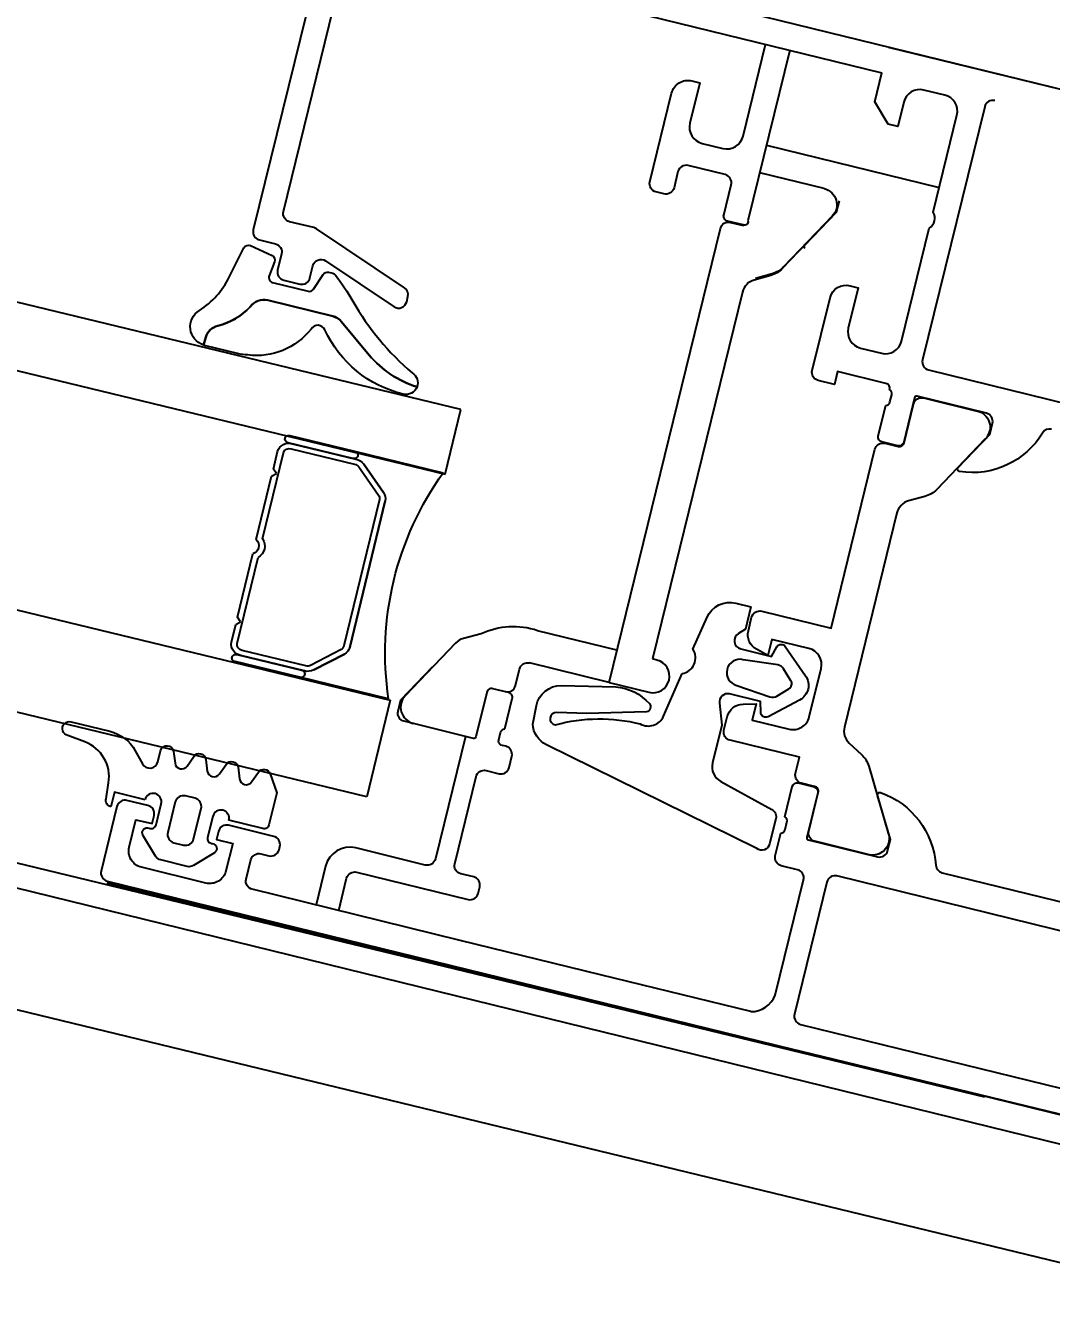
# Model space of a CAD drawing. Header units: metres. Extents: x 493 to 630, y -132 to -15.
# Drawn here: x 554.9183 to 554.9801, y -40.5403 to -40.4639 of the extents above; entities that cross this region are included whole.
import ezdxf

# ---------------------------------------------------------------- set-up
doc = ezdxf.new("R2010")
doc.units = ezdxf.units.M
doc.header["$MEASUREMENT"] = 0
doc.header["$PDMODE"] = 3
for name, color, linetype in [('a_cote_50', 9, 'Continuous'), ('a_sticla', 4, 'Continuous'), ('a_tamplarie_ferestre', 6, 'Continuous'), ('a_vederi subtiri', 124, 'Continuous')]:
    doc.layers.add(name, color=color, linetype=linetype)
doc.styles.get("Standard").update_dxf_attribs({"font": 'ARIALN.TTF'})
doc.dimstyles.new('50 cote', dxfattribs={"dimtxt": 0.09, "dimasz": 0.06, "dimexe": 0, "dimexo": 0, "dimgap": 0.018, "dimtad": 1, "dimdec": 1, "dimlfac": 100, "dimrnd": 0.5, "dimdsep": 46, "dimtxsty": 'Standard', "dimblk": 'OBLIQUE', "dimcen": 0.00045, "dimclrd": 256, "dimclrt": 4, "dimadec": 1, "dimazin": 0, "dimtfac": 1, "dimtdec": 1, "dimtix": 1, "dimtofl": 0, "dimtmove": 0, "dimatfit": 3, "dimldrblk": 'OBLIQUE', "dimfxl": 0, "dimtolj": 1, "dimtzin": 0, "dimarcsym": 0})

# ---------------------------------------------------------------- blocks, each defined once
blk = doc.blocks.new('_Oblique')
at = {"color": 0, "linetype": 'ByBlock', "lineweight": -2}
blk.add_line((-0.5, -0.5), (0.5, 0.5), dxfattribs=at)
blk = doc.blocks.new('*D995')
at = {"layer": 'a_cote_50', "lineweight": -2, "ltscale": 0.3}
blk.add_line((553.427351593916, -39.75029096788407), (555.8764559741312, -40.34382928577983), dxfattribs=at)
at = {"layer": 'Defpoints', "color": 0, "ltscale": 0.3}
for p in [(553.3678023302356, -39.99600781230853), (555.8764559741312, -40.34382928577983), (555.8169067104508, -40.58954613020414)]:
    blk.add_point(p, dxfattribs=at)
at = {"layer": 'a_cote_50', "lineweight": -2, "ltscale": 0.3, "xscale": 0.06, "yscale": 0.06, "zscale": 0.06}
for p, rotation in [((553.427351593916, -39.75029096788407), 166.377069906227), ((555.8764559741312, -40.34382928577983), 346.377069906227)]:
    blk.add_blockref('_Oblique', p, dxfattribs=dict(at, rotation=rotation))
at = {"layer": 'a_cote_50', "color": 4, "ltscale": 0.3, "char_height": 0.09, "attachment_point": 5, "rotation": 346.377069906227}
for s, insert in [('\\A1;252', (554.6669663660192, -39.98490771909293)), ('\\A1;168', (554.636841202028, -40.10921253457091))]:
    blk.add_mtext(s, dxfattribs=dict(at, insert=insert))
blk = doc.blocks.new('__4FAFA3F2_FC5C_44BB_A64D_ECB77A95FE74_')
at = {"layer": 'a_vederi subtiri'}
for p, q in [((-124.3562511024065, 71.49999999985448), (-123.2625011026394, 71.49999999985448)), ((-124.3562511024065, 71.13999999989755), (-119.0254425092135, 71.13999999989755)), ((-123.2625011026394, 71.49999999985448), (-123.0437511024065, 71.25)), ((-123.0437511024065, 71.25), (-122.8250011026394, 71.49999999985448)), ((-122.8250011026394, 71.49999999985448), (-118.8896831609309, 71.49999999985448)), ((-118.010319044115, 71.49999999985448), (-114.0750011026394, 71.49999999985448)), ((-117.8745596958324, 71.13999999989755), (-112.5437511026394, 71.13999999989755)), ((-114.0750011026394, 71.49999999985448), (-113.8562511026394, 71.25)), ((-113.8562511026394, 71.25), (-113.6375011026394, 71.49999999985448)), ((-113.6375011026394, 71.49999999985448), (-112.5437511026394, 71.49999999985448)), ((-125.4500011026394, 66.99999999985448), (-125.4500011026394, 70.99999999988358)), ((-125.0125011026394, 70.99999999988358), (-125.0125011026394, 66.99999999985448)), ((-125.0125011026394, 66.81066017167177), (-125.0125011026394, 70.74999999985448)), ((-124.6975011024624, 66.81066017167177), (-124.6975011024624, 70.74999999985448)), ((-112.2025011025835, 70.74999999985448), (-112.2025011025835, 66.81066017167177)), ((-111.8875011026394, 66.99999999985448), (-111.8875011026394, 70.99999999988358)), ((-111.8875011026394, 70.74999999985448), (-111.8875011026394, 66.81066017167177)), ((-111.4500011026394, 70.99999999988358), (-111.4500011026394, 66.99999999985448)), ((-125.4500011026394, 61.49999999988358), (-125.4500011026394, 66.99999999985448)), ((-125.0125011026394, 66.99999999985448), (-125.0125011026394, 66.81066017167177)), ((-123.2319736413192, 64.97422835521866), (-124.5975512915757, 66.53488852712326)), ((-112.3024509134702, 66.53488852712326), (-113.6680285637267, 64.97422835521866)), ((-111.8875011026394, 66.81066017167177), (-111.8875011026394, 66.99999999985448)), ((-111.4500011026394, 66.99999999985448), (-111.4500011026394, 61.49999999988358)), ((-124.8202899277676, 66.28033008577768), (-123.4547122775111, 64.71966991398949)), ((-123.4547122775111, 64.71966991398949), (-124.8202899277676, 66.28033008577768)), ((-113.4452899277676, 64.71966991398949), (-112.0797122775111, 66.28033008577768)), ((-112.0797122775111, 66.28033008577768), (-113.4452899277676, 64.71966991398949)), ((-113.9093287528958, 64.85999999986961), (-122.9906734523829, 64.85999999986961)), ((-122.9906734523829, 64.49999999985448), (-113.9093287528958, 64.49999999985448)), ((-113.9093287528958, 64.49999999985448), (-122.9906734523829, 64.49999999985448))]:
    blk.add_line(p, q, dxfattribs=at)
at = {"layer": 'a_vederi subtiri', "extrusion": (2e-16, 2.000000000000001e-16, -1)}
for centre, radius, start, end in [((125.2312511026394, 71.02929687488358), 0.2207031249999999, 352.3718503293429, 187.6281496706571), ((124.3060278883204, 70.79394531238358), 0.707838677237907, 356.4405713952564, 85.93127893733272), ((124.3301350313704, 70.77285156247672), 0.3680761121636999, 356.4405713952564, 85.93127893733272), ((118.4500011026394, 71.67726562483585), 0.7872656250000108, 223.0350141754325, 316.9649858245675), ((118.4500011026394, 71.76164062495809), 0.5116406250000021, 210.7555134559261, 329.2444865440739), ((112.5939743169583, 70.79394531238358), 0.7078386772379076, 94.06872106266727, 183.5594286047437), ((112.5698671741411, 70.77285156247672), 0.3680761121637185, 94.06872106266727, 183.5594286047437), ((111.6687511026394, 71.02929687488358), 0.2207031249999999, 352.3718503293429, 187.6281496706571), ((125.2312511026394, 66.97070312485448), 0.2207031249999999, 172.371850329343, 7.628149670657059), ((125.2312511026394, 66.97070312485448), 0.2207031249999999, 172.371850329343, 7.628149670657059), ((124.2048949212767, 66.80336917506065), 0.8076390920070746, 319.6379859252439, 0.5172471456179616), ((124.2048949212767, 66.80336917506065), 0.8076390920070561, 319.6379859252439, 0.5172471456179616), ((124.2775458882097, 66.80686885336763), 0.4199723278436767, 319.6379859252439, 0.5172471456179616), ((112.622456317069, 66.80686885336763), 0.4199723278436483, 179.4827528543821, 220.362014074756), ((112.695107284002, 66.80336917506065), 0.8076390920070647, 179.4827528543821, 220.362014074756), ((112.695107284002, 66.80336917506065), 0.8076390920070755, 179.4827528543821, 220.362014074756), ((111.6687511026394, 66.97070312485448), 0.2207031249999999, 172.371850329343, 7.628149670657059), ((111.6687511026394, 66.97070312485448), 0.2207031249999999, 172.371850329343, 7.628149670657059), ((122.9863405169453, 65.18113293728675), 0.3211621675081091, 270.7730251426407, 319.8915003898574), ((113.9136616881005, 65.18113293728675), 0.3211621675081109, 220.1084996101426, 269.2269748573593), ((122.9823408846278, 65.11756334116217), 0.617619552900235, 270.7730251426407, 319.8915003898574), ((122.9823408846278, 65.11756334116217), 0.617619552900235, 270.7730251426407, 319.8915003898574), ((113.917661320651, 65.11756334116217), 0.6176195529002321, 220.1084996101426, 269.2269748573593), ((113.917661320651, 65.11756334116217), 0.6176195529002375, 220.1084996101426, 269.2269748573593), ((118.4500011026394, 44.30178832099773), 18.56821167883212, 67.85273984560007, 112.1472601544)]:
    blk.add_arc(centre, radius, start, end, dxfattribs=at)

msp = doc.modelspace()

# ---------------------------------------------------------------- linework, layer by layer
at = {"layer": 'a_cote_50', "ltscale": 0.3}
msp.add_line((554.9231646636747, -40.51550804307863), (555.0045208319873, -40.53524113802723), dxfattribs=at)
for points in [[(557.2960432282515, -51.31639751668578), (557.262476093481, -41.0913914603321), (552.7220928689532, -39.99103353216122), (552.1441560066952, -42.37576196193148), (548.0525967048276, -41.38417612132011), (548.636713779582, -38.97394641380665), (536.8810127545487, -36.12496248790753), (538.1811443080342, -30.76025765505506), (536.2374106729429, -30.28919549799509), (536.1417203749533, -21.44508133884137), (539.8349725835777, -22.35473039308787), (539.9527381228427, -21.86879698431496), (568.5644972313895, -28.80283193623871), (567.4818226940331, -40.56308421270027), (570.7455085687244, -40.29112638094632), (570.7455085687244, -40.69112638094654), (570.9553166750778, -40.69112638094654), (570.9553166750778, -47.63112638094654), (570.6253166750778, -47.63112638094654), (570.6253166750778, -59.25112638094654)], [(568.7453166750778, -89.1211263809465), (570.9453166750778, -89.1211263809465), (570.9453166750778, -40.27447668442002), (567.4818226940331, -40.56308421270027), (568.5644972313895, -28.80283193623871), (539.9527381228418, -21.8687969843187), (539.8349725835777, -22.35473039308784), (536.1514146127365, -21.4620233204346), (536.2469466087755, -30.29150652375592), (538.1811443080344, -30.76025765505513), (536.8810127545487, -36.12496248790758), (548.636713779582, -38.97394641380667), (557.262476093481, -41.0913914603321), (557.2618166272287, -51.31639530922565), (560.1355784424437, -51.31658065379496), (560.1355784424437, -58.22198336743243), (560.1355784424437, -71.7995806245356), (557.255124781431, -71.7995806245356), (557.325124781431, -78.56958062453558), (553.785124781431, -78.56958062453558), (553.785124781431, -89.1211263809465), (570.9453166750778, -89.1211263809465)]]:
    msp.add_lwpolyline(points, dxfattribs=at)
at = {"layer": 'a_sticla'}
for points in [[(554.9444768395023, -40.48700704930744), (554.1884004733539, -40.30429216183191), (554.1874576043874, -40.30817944856065), (554.9435339705359, -40.49089433603623)], [(554.9388196257026, -40.51033076968), (554.1827432595552, -40.32761588220487), (554.1841575630043, -40.32178495211136), (554.9402339291526, -40.50449983958694)]]:
    msp.add_lwpolyline(points, close=True, dxfattribs=at)
at = {"layer": 'a_tamplarie_ferestre'}
for p, q in [((554.9694047677372, -40.46849109566006), (554.9698337645744, -40.46674293803056)), ((554.9663626626989, -40.47371333172617), (554.9624851781807, -40.47276179934317)), ((554.953887598011, -40.50150254112901), (554.9491031345306, -40.50032843665065)), ((554.9534109473723, -40.50344488750358), (554.948626483892, -40.50227078302544)), ((554.9231913272145, -40.51539875517318), (554.9717500355002, -40.52731503316062))]:
    msp.add_line(p, q, dxfattribs=at)
at = {"layer": 'a_tamplarie_ferestre', "extrusion": (-2.454620372295351e-16, 6.781030009794431e-16, -1)}
for points in [[(-554.9878348841895, -40.46951292326831), (-554.9386516364468, -40.457443383672, -0.4142135623822338), (-554.9362326107887, -40.45890909676315), (-554.931990405676, -40.47619603827127)], [(-554.9338046703054, -40.4750967562486), (-554.9373080576245, -40.46082048952925, 0.4142135623852843), (-554.9397270832826, -40.45935477643808), (-554.9698337645743, -40.46674293803052)]]:
    msp.add_lwpolyline(points, format="xyb", dxfattribs=at)
at = {"layer": 'a_tamplarie_ferestre', "extrusion": (-9.889072811662818e-17, 4.362004351705441e-16, -1)}
for points in [[(-554.9614804259935, -40.47056256671448), (-554.9628389918638, -40.46502642498859)], [(-554.9642957096181, -40.46538390265469), (-554.9617741070675, -40.4756594067)], [(-554.958385582519, -40.46722894972174), (-554.9588713488506, -40.46734812506617), (-554.9582755284961, -40.46977608678446)], [(-554.9558652386834, -40.47330368483205), (-554.9571761289229, -40.46796182080283)], [(-554.9590083849263, -40.47098559958499), (-554.9602709428028, -40.47129543053325)], [(-554.9628926258431, -40.47110145437671), (-554.9732866041245, -40.47365213043389)], [(-554.9575600484721, -40.47268949958703), (-554.9573217351497, -40.47366068791109)], [(-554.9603988538539, -40.47287129381192), (-554.9581648223174, -40.47232306380795)], [(-554.9603172225982, -40.47530188812135), (-554.9607652821264, -40.47347605022634)], [(-554.9567169787352, -40.47402711618372), (-554.9562313863337, -40.47390795209878)], [(-554.965199420837, -40.47711699644094), (-554.9671113844918, -40.47512237522869), (-554.9672782141911, -40.47444254594785)], [(-554.9614888156146, -40.47589829742844), (-554.9605370795618, -40.47566474197015)], [(-554.9617266963032, -40.47585260506929), (-554.9617255325378, -40.47585734740187)], [(-554.9610405926579, -40.49866717853922), (-554.9619548163921, -40.4988915284971)], [(-554.9619548163921, -40.4988915284971), (-554.9616229954569, -40.5002436953406), (-554.9611952222167, -40.50050339115512)], [(-554.9584642026798, -40.50143891372062), (-554.9593105325964, -40.4995189320843)], [(-554.961335164177, -40.50141660479937), (-554.963199377464, -40.5018740816256), (-554.9635131450776, -40.50130328440622)], [(-554.9640230647249, -40.50127756358762), (-554.9652357233574, -40.50303719668244)], [(-554.9407055655784, -40.50517717322447), (-554.9408723952774, -40.50449734394346), (-554.9427843589326, -40.50250272273144)], [(-554.9635711766047, -40.50238960085346), (-554.9614835217451, -40.50207081793894)], [(-554.9643594775254, -40.50334599166553), (-554.9639235523986, -40.50262513626109)], [(-554.9566873484633, -40.50546989638127), (-554.9578145959832, -40.50291261327686)], [(-554.9460510396815, -40.50403833618873), (-554.9453932544868, -40.50671880398363)], [(-554.9473656295828, -40.50405203468381), (-554.9464138935303, -40.50381847922546)], [(-554.9505368544658, -40.50363300443627), (-554.9538192273661, -40.50370678514656)], [(-554.9625458514973, -40.50524494279267), (-554.9625320587206, -40.50459341111912), (-554.9606678425201, -40.50413593357803)], [(-554.9611021967181, -40.50362471343857), (-554.9631002561573, -40.50430857958611)], [(-554.9635216403701, -40.504262924486), (-554.9642417434231, -40.50382575690094)], [(-554.9471374270186, -40.50624072642768), (-554.9475854865466, -40.50441488853255)], [(-554.9488112008595, -40.50594601150306), (-554.9490321634673, -40.50483901055298)], [(-554.9600544452873, -40.5046972646868), (-554.9601985175422, -40.50602086511969), (-554.95964238931, -40.50828708185554)], [(-554.9648754891792, -40.50450514719307), (-554.9629859690496, -40.50550382570054)], [(-554.9452481129476, -40.50680674676914), (-554.9410719938513, -40.505781929639)], [(-554.9556578973246, -40.50520930930332), (-554.952080440064, -40.50531865294454), (-554.9502646082985, -40.50525622704225)], [(-554.9467699726932, -40.50689891564923), (-554.9468780769084, -40.50645839210245)], [(-554.9447618688148, -40.50668742274934), (-554.9429505515495, -40.51406852167815)], [(-554.9471898898095, -40.50728325765039), (-554.9468991019749, -40.50721189848957)], [(-554.962298356571, -40.51344476175632), (-554.949643724636, -40.50719377710357)], [(-554.9473894416074, -40.50856803395669), (-554.9475563180824, -40.5078880140648)], [(-554.9460077492986, -40.50874380262536), (-554.946784685193, -40.50893446222949)], [(-554.9441160443062, -40.51435453290372), (-554.9454029928835, -40.5091102308981)], [(-554.9601320017858, -40.50940183422506), (-554.963206226351, -40.51109105146179)], [(-554.9237782407321, -40.5109091409231), (-554.9228248989418, -40.51479399875859)], [(-554.9256455372403, -40.51085253923469), (-554.924382997147, -40.51054271265025)], [(-554.9245164589139, -40.51335557381958), (-554.9249216167548, -40.51170455985107), (-554.9258928014422, -40.51194288799292), (-554.9260119655131, -40.51145729564934)], [(-554.9634510351245, -40.51164842013367), (-554.9630798747417, -40.51316089481492)], [(-554.9298967042621, -40.51241060821604), (-554.9297775401917, -40.51289620055974), (-554.9307487248782, -40.51313452870153), (-554.9303435670377, -40.51478554267004)], [(-554.9332207778012, -40.51271149874026), (-554.9305014606764, -40.51204417994325)], [(-554.9335395404455, -40.51351049209234), (-554.933587206074, -40.51331625515473)], [(-554.9423458544117, -40.51443496449735), (-554.938157929589, -40.51340725024926)], [(-554.931558365452, -40.51528991609575), (-554.9318444352724, -40.51412418456681)], [(-554.9324491916873, -40.5137577562939), (-554.932934784031, -40.51387692036502)], [(-554.9291340542088, -40.51551839921552), (-554.9252493154596, -40.51456508664864)], [(-554.936343660451, -40.51450653494203), (-554.9357713682691, -40.5168386196043)], [(-554.9382127620285, -40.51486226961458), (-554.9449257432567, -40.51650963119539)], [(-554.9452594084738, -40.5151499489225), (-554.9444824725791, -40.51495928931814)], [(-554.937131050542, -40.51717228482119), (-554.9376080056139, -40.51522869788744)], [(-554.9455304996711, -40.51614320292242), (-554.9456258367466, -40.5157547053372)], [(-554.9529018208302, -40.52104224530041), (-554.9444524574938, -40.51896895371073), (-554.9319247937251, -40.51589467251046)], [(-554.961943971376, -40.52326118363931), (-554.9529018208302, -40.52104224530041)]]:
    msp.add_lwpolyline(points, dxfattribs=at)
at = {"layer": 'a_tamplarie_ferestre', "extrusion": (-1.46556356464624e-16, 2.419634977096411e-16, -1)}
for points in [[(-554.9702150910643, -40.46518903656778), (-555.0188027360681, -40.47704321737012)], [(-554.9736232788717, -40.46808428876341), (-554.9723606913572, -40.46777445054181)], [(-554.9711511804619, -40.4685072997064), (-554.9707935792079, -40.46996452107845), (-554.9702108921064, -40.46982153001227), (-554.9694047677372, -40.46849109566006)], [(-554.9760273156786, -40.46877766690454), (-554.9722855645239, -40.4840252637627)], [(-554.9729260610484, -40.47512133970139), (-554.9743561335985, -40.46929380900173)], [(-554.9710194359143, -40.48289081719969), (-554.9726877329065, -40.47609252438866)], [(-554.9679247071516, -40.47955719693408), (-554.9684102994954, -40.47967636100509), (-554.9678144791411, -40.48210432272333)], [(-554.9656427769617, -40.48466039911909), (-554.9667151943231, -40.48029005347996)], [(-554.9685473355712, -40.48331383552397), (-554.9698099230857, -40.48362367374534)], [(-554.9700846230728, -40.48544152913189), (-554.9671710513438, -40.48472654037118), (-554.9669803899212, -40.48550348367502), (-554.9660092070526, -40.48526514812391)], [(-554.9726519927966, -40.48463002017724), (-554.9920756874682, -40.48939658323877)], [(-554.9703253889146, -40.48655772259383), (-554.9704334931296, -40.48611719904659)], [(-554.9718102112945, -40.4862973108809), (-554.9711524261412, -40.48897777850681)], [(-554.9761314701533, -40.48723419246647), (-554.971955353036, -40.48620936814484)], [(-554.9696179792763, -40.48860122616344), (-554.9700660388041, -40.48677538826843)], [(-554.9744097631908, -40.49052314862092), (-554.9763310694541, -40.4885187751982), (-554.9764979002441, -40.48783894147135)], [(-554.9707895722926, -40.48919763547065), (-554.9698378362401, -40.48896408001229)], [(-554.9745189527663, -40.49074559139876), (-554.9744784969772, -40.49074129615263)], [(-554.9647996657477, -40.50949508281491), (-554.9657514018002, -40.50972863827326)], [(-554.9639887523707, -40.51154077767376), (-554.9644368118984, -40.50971493977863)], [(-554.965971258764, -40.51009149212217), (-554.965313473569, -40.51277195991662)], [(-554.9701822918655, -40.51357549031331), (-554.9703491215644, -40.51289566103208), (-554.9695777107515, -40.51024254132972)], [(-554.9640097738622, -40.51229429862866), (-554.9641178780776, -40.51185377508142)], [(-554.9634167675649, -40.51387160977941), (-554.9637504273272, -40.51251194973565)], [(-554.9654014163546, -40.51291710145608), (-554.9695775354508, -40.51394191858583)], [(-554.9647543805249, -40.51471469433585), (-554.9637831958381, -40.51447636619423)], [(-554.9734622836044, -40.51489536700888), (-554.9820089371315, -40.51699271067559)], [(-554.9634154494086, -40.52226877244232), (-554.9651208087977, -40.51531945075055)], [(-554.9665281263333, -40.51545887472071), (-554.9645738380884, -40.52342257889848)], [(-554.9828660689391, -40.51895336093469), (-554.967132882748, -40.51509244644785)], [(-554.9649402663615, -40.52402733531329), (-554.9806734525527, -40.52788824980007)]]:
    msp.add_lwpolyline(points, dxfattribs=at)
at = {"layer": 'a_tamplarie_ferestre', "extrusion": (-2.454620372295351e-16, 6.781030009794431e-16, -1)}
for points in [[(-554.935637406521, -40.47606134375576), (-554.9341710985782, -40.47570151266302)], [(-554.9323568320958, -40.476800794231), (-554.9333280149306, -40.47703912191827)], [(-554.9410940346334, -40.47967765871266), (-554.9357963767741, -40.47613143483863)], [(-554.933694443204, -40.47764387833286), (-554.9334561159715, -40.47861505931542)], [(-554.9363424074775, -40.47806093338636), (-554.940461721541, -40.48081850147526)], [(-554.9353984816414, -40.47909171468973), (-554.9355786569309, -40.47835750226699)], [(-554.9338225423918, -40.47921981527537), (-554.9347937252268, -40.47945814296259)], [(-554.9412254566549, -40.48052216993926), (-554.9413014926523, -40.48021232404409)]]:
    msp.add_lwpolyline(points, dxfattribs=at)
at = {"layer": 'a_tamplarie_ferestre', "extrusion": (-9.889072811662815e-17, 4.362004351705445e-16, -1)}
for points in [[(-554.9607241668934, -40.4757415421679), (-554.961511148273, -40.4759346669278)], [(-554.966765170513, -40.47547356442067), (-554.9638394830476, -40.47852573487177)], [(-554.9668462411383, -40.47537650693954), (-554.9639205536727, -40.47842867739064)], [(-554.9534109473723, -40.50344488750358), (-554.9601194104788, -40.47610797044052)], [(-554.9631579465769, -40.47893306549378), (-554.96214827615, -40.47921342235304)], [(-554.963239017202, -40.47883600801237), (-554.9622293467748, -40.47911636487191)], [(-554.9614446796301, -40.47993859804831), (-554.9560242366422, -40.50202684658677)], [(-554.9441732449435, -40.50107555334574), (-554.941136883253, -40.50424319241682)], [(-554.9457057989496, -40.50052492168317), (-554.9446447946108, -40.50079938942616)], [(-554.9562899086224, -40.50209204233187), (-554.9560242366422, -40.50202684658677)], [(-554.9477785348582, -40.5036283180404), (-554.9480217218334, -40.50263723429822)], [(-554.9534109473723, -40.50344488750358), (-554.9558132523389, -40.50403441170641)]]:
    msp.add_lwpolyline(points, dxfattribs=at)
at = {"layer": 'a_tamplarie_ferestre'}
for points in [[(554.9305444455331, -40.47904716900382), (554.9314289181029, -40.47727730208157)], [(554.9318294645627, -40.47714210427256), (554.933117841029, -40.47773692610269)], [(554.9332704304582, -40.47812122381009), (554.9329461934161, -40.47896608560131)], [(554.9356076526828, -40.47976361232423), (554.9362025171624, -40.47887460237473)], [(554.9365234338068, -40.4787500084829), (554.9367714048672, -40.47881086043265)], [(554.9331547774202, -40.47936492971826), (554.9352868231473, -40.47988813246496)], [(554.9328606675476, -40.48043081960327), (554.9367719557549, -40.48139064739132)], [(554.9367731473958, -40.48138579146803), (554.9328618591884, -40.48042596367975)], [(554.9373086091488, -40.48172984820212), (554.9389711755643, -40.48373528340164)], [(554.9389723672052, -40.48373042747812), (554.9373098007894, -40.48172499227888)], [(554.9289903456732, -40.48313264519442), (554.9291303091626, -40.48266052626866)], [(554.9291315008031, -40.48265567034503), (554.9289915373139, -40.4831277892709)], [(554.9310445612399, -40.48364054179041), (554.9290440480772, -40.48314899175421)]]:
    msp.add_lwpolyline(points, dxfattribs=at)
at = {"layer": 'a_tamplarie_ferestre', "extrusion": (-1.46556356464624e-16, 2.419634977096414e-16, -1)}
for points in [[(-554.9711741227384, -40.48901405637662), (-554.9717456866108, -40.4866831108414)], [(-554.9723504254906, -40.48631665740504), (-554.9757268254266, -40.48714506808795)], [(-554.9700242888716, -40.48904083751063), (-554.9708112784072, -40.48923392904663)], [(-554.9760409487237, -40.48879798455857), (-554.9731391923781, -40.49182545162142)], [(-554.962601143601, -40.49915308812388), (-554.9667775393923, -40.50017797315479), (-554.9694195483191, -40.48940729196096)], [(-554.9724244732098, -40.49224162389214), (-554.9714485484113, -40.49251265604858)], [(-554.9707449440507, -40.49323790263787), (-554.9675826227647, -40.50612673919744)], [(-554.9617983083757, -40.50032655743405), (-554.9619963797769, -40.49951951457848)], [(-554.9654485564109, -40.50139634693159), (-554.9632148138473, -40.50084818784188), (-554.9629765079342, -40.50181937798413), (-554.9622877574593, -40.50144133294759)], [(-554.9654664359406, -40.50551941564095), (-554.966181420366, -40.50260586157901)], [(-554.961476010412, -40.50474919368293), (-554.9622615012804, -40.50473292659098), (-554.9620231731386, -40.50570411127819), (-554.9642569157021, -40.50625227036818)], [(-554.9603280827847, -40.50631780738945), (-554.960526131958, -40.50551075907885)], [(-554.9646347624266, -40.50890889149997), (-554.9648706155865, -40.50794737735924), (-554.9606945184673, -40.5069225656224)], [(-554.9678706490115, -40.50709528583656), (-554.9686103015143, -40.50778724090526)], [(-554.9690512337284, -40.5084869562985), (-554.9702222184633, -40.51251368467962)], [(-554.9657882064117, -40.50970672358852), (-554.9650012168768, -40.50951363205246)], [(-554.9654358704323, -40.51240035525683), (-554.9660080790821, -40.51006956792014)], [(-554.9691787238052, -40.51383350482024), (-554.965802323869, -40.51300509413693)]]:
    msp.add_lwpolyline(points, dxfattribs=at)
at = {"layer": 'a_tamplarie_ferestre', "extrusion": (-1.227235422906262e-16, 3.390819664400926e-16, -1)}
for points in [[(-554.921023360064, -40.50580961244458), (-554.9233523044916, -40.50638113401521)], [(-554.9218428408606, -40.50701752280042), (-554.9208283043388, -40.5066380086725)], [(-554.9248817222651, -40.50755262584744), (-554.9253141731473, -40.50833647323719)], [(-554.9262400438781, -40.50821947288642), (-554.9264037335777, -40.5075524390719)], [(-554.9271890729766, -40.50759779277462), (-554.9272772761185, -40.50829820292932)], [(-554.9280027873251, -40.50847624294948), (-554.9284058006624, -40.50789537285203)], [(-554.9291313118708, -40.50807341286429), (-554.929219645508, -40.50877485921581)], [(-554.9299451567164, -40.50895289923267), (-554.9303481700292, -40.50837202913482)], [(-554.931073681238, -40.50855006915197), (-554.9311620122538, -40.50925149469981)], [(-554.9318875234621, -40.50942953471662), (-554.9322952296222, -40.50884190075294)], [(-554.923121147219, -40.51043926813543), (-554.9232756452665, -40.50948421028608)], [(-554.93300119479, -40.50893714028479), (-554.9334031558823, -40.51007940560203), (-554.9329265024587, -40.51202176332259)], [(-554.9254740084189, -40.51050182991003), (-554.9236287779078, -40.51004901144563), (-554.9234142854402, -40.51092306600981)], [(-554.9284811298331, -40.51041603949102), (-554.9278983986263, -40.51027303760128)], [(-554.926133308343, -40.51201108520155), (-554.9264451931058, -40.51074015805182)], [(-554.9272936422122, -40.51063946587391), (-554.9268408225557, -40.51248470124091)], [(-554.9283947384505, -40.51286603127255), (-554.9288475581062, -40.51102079590561)], [(-554.9295529957592, -40.51150281096523), (-554.929241111663, -40.5127737353983)], [(-554.9325636449812, -40.51224162248485), (-554.9305241804466, -40.5117411391069)], [(-554.9261083225746, -40.51390458741525), (-554.9253451885234, -40.51264510978365)], [(-554.9272072508284, -40.51308945765533), (-554.9277899820356, -40.51323245954535)], [(-554.9280084632942, -40.51452167183277), (-554.926416785368, -40.51413107502123)], [(-554.9296461928784, -40.5137005891263), (-554.9283867304608, -40.51446370734811)]]:
    msp.add_lwpolyline(points, dxfattribs=at)
at = {"layer": 'a_tamplarie_ferestre', "extrusion": (-3.574922126098399e-16, -1.456777030956805e-15, -1)}
msp.add_lwpolyline([(-555.0044941684479, -40.53535042593279), (-554.9717500355002, -40.52731503316062)], dxfattribs=at)
at = {"layer": 'a_tamplarie_ferestre', "extrusion": (-9.889072811662818e-17, 4.362004351705441e-16, -1)}
for centre, radius, start, end in [((-554.9581471180918, -40.46819982627858), 0.0009997332503114465, 13.77259800135664, 103.7996812415932), ((-554.9563504244001, -40.47342275781443), 0.0004995833811839425, 283.7847324692245, 13.7888556764042), ((-554.9568361262998, -40.4735414965981), 0.0005000225234772038, 193.7904677512786, 283.785306094331), ((-554.9606085780041, -40.47537338656366), 0.0002999999999929103, 283.7878869215827, 13.7878869215901), ((-554.9652991304129, -40.47721257402935), 0.0001381197846450356, 308.9456966851192, 43.78788692150452), ((-554.9606831202008, -40.50012399330052), 0.001500031935171249, 23.78874497209807, 103.7868106047802), ((-554.9637760430726, -40.50144779961028), 0.0002999999999929063, 28.79762480864407, 145.4271656124572), ((-554.9644195987368, -40.50361509606978), 0.001000013549104708, 144.6976177496705, 242.8781560934939), ((-554.9505031461938, -40.50513262563913), 0.001499999999964526, 11.28815367245613, 91.28766953055083), ((-554.9535867626885, -40.50669756803836), 0.002999803682147526, 94.44449480457946, 138.6173913548758), ((-554.9556124571608, -40.50491277061911), 0.0002999999999929051, 138.6173913548758, 261.2880366271709), ((-554.9411911579223, -40.50529633729542), 0.0004999999999881748, 283.7878869215827, 13.7878869215901), ((-554.9528369477662, -40.51551884113746), 0.009885288726291293, 74.43036917011953, 104.3725222243093), ((-554.9628457842957, -40.50523859328405), 0.0002999999999929067, 242.1419573811576, 358.787242604654), ((-554.9471502584269, -40.50651935667133), 0.0002789255417305547, 12.62501684692724, 87.36329236585509), ((-554.950308099794, -40.50584888065021), 0.001500046939580407, 296.2892455581219, 356.287393343499), ((-554.9452767123248, -40.50669020460634), 0.0001199999999971669, 193.787886921581, 283.7878869215827), ((-554.9470394244099, -40.50697087553095), 0.0002788950563208136, 300.2077633402948, 14.95247629725312), ((-554.9458884021153, -40.50922909275903), 0.0004997502014765716, 13.75924064938187, 103.8165331929788), ((-554.9629654427808, -40.51152925606272), 0.0004999999999881758, 118.7878044945195, 193.787886921581), ((-554.9254876436014, -40.51359390196092), 0.0009999999999763531, 283.7878869215827, 13.7878869215901), ((-554.9625942711665, -40.51304171055318), 0.0005000157200240205, 193.7898271474666, 306.285598387814), ((-554.9323300276167, -40.51424334863782), 0.0004999999999881766, 13.7878869215901, 103.7878869215827), ((-554.9424651274588, -40.51394963525956), 0.0004997704760259787, 193.7615700736507, 283.8072092282578), ((-554.9293723823504, -40.51454721452797), 0.0009999999999763531, 193.787886921581, 283.7878869215827), ((-554.9380935979575, -40.51534786195816), 0.0004999999999881766, 13.7878869215901, 103.7878869215827), ((-554.9446016366502, -40.51447369697473), 0.0004999999999881774, 283.7878869215827, 13.7878869215901), ((-554.9320439577959, -40.51540908016665), 0.0004999999999881758, 283.7878869215827, 13.7878869215901)]:
    msp.add_arc(centre, radius, start, end, dxfattribs=at)
at = {"layer": 'a_tamplarie_ferestre'}
for centre, radius, start, end in [((554.9721224265957, -40.46874573967125), 0.001000086330796236, 76.21706561955752, 166.2067302307219), ((554.9733848844379, -40.46905551361721), 0.001000054809777459, 346.2148160804914, 76.20897294415394), ((554.976512910031, -40.46889683429043), 0.0005000027408632963, 76.2124271572215, 166.2117989971652), ((554.9592469179139, -40.47001429087777), 0.001000169280877393, 166.2218096938394, 256.2024096300472), ((554.960509122355, -40.47032404226161), 0.001000162323335374, 256.2231595029381, 346.2028152103152), ((554.958045679999, -40.4728087127101), 0.0005000497455920705, 76.21607807410791, 166.2077246237706), ((554.9602795754594, -40.47335695542534), 0.0005000945293237945, 346.2229422701476, 76.20128388504595), ((554.9722971810471, -40.47548184806061), 0.0007248836686813678, 302.6005363437571, 29.82368981307472), ((554.9324760078938, -40.47631519635962), 0.000500008163680858, 166.2130485413312, 256.2109590482175), ((554.93551824245, -40.4765469360994), 0.0004999999999882195, 56.20185930351177, 76.2121130784173), ((554.9260064817727, -40.47677078480496), 0.005076912458413897, 302.653400968218, 333.3602289987351), ((554.933226275863, -40.479073574312), 0.0002999999999929076, 159.0044339832248, 256.2121130784173), ((554.9339417133635, -40.47873422032711), 0.0005000041742330564, 166.2125914045263, 256.2114161866181), ((554.934912883611, -40.47897254123359), 0.0005000077593987789, 256.2130022210583, 346.2112239349657), ((554.93535832159, -40.47959677705893), 0.000299999999992913, 256.2121130784173, 326.2122764756559), ((554.9408159003092, -40.48009315997353), 0.0004999999999881393, 346.2121130784099, 56.20185930351177), ((554.9624158101655, -40.48017691290119), 0.0009999442413759943, 105.518466064347, 166.212113078419), ((554.9326235310466, -40.48139714836714), 0.0009999999999763518, 76.2121130784173, 144.8156614002834), ((554.9521693109823, -40.47238236401591), 0.0163409220760644, 209.7632466994841, 229.4727567778642), ((554.9407398643117, -40.48040300586871), 0.000499999999988174, 236.2006946264513, 346.2121130784099), ((554.9288851789146, -40.47809185517616), 0.003999999999905444, 283.9324169226825, 316.8834192981426), ((554.9365348192539, -40.4823569761553), 0.000999999999976357, 39.19664148105587, 76.2121130784173), ((554.9300902566449, -40.48293990129991), 0.000999999999976338, 103.9324169226825, 163.4871154374113), ((554.9358699988512, -40.48241619750411), 0.0004762922707111377, 24.78063519301777, 148.2960485638786), ((554.968785769537, -40.48234258681526), 0.001000087401268234, 166.2171201463664, 256.2070991799583), ((554.970048208137, -40.48265241794127), 0.001000058799433805, 256.2154817420029, 346.208744414023), ((554.9436501854312, -40.47982178249896), 0.006099887101392957, 219.9089454332281, 252.8146061664101), ((554.9727711601827, -40.48414442582492), 0.0005000027408633035, 166.2124271596704, 256.2117989996131), ((554.9700129764775, -40.48573284814114), 0.0002999999999929289, 346.2377507544011, 76.18297667300877), ((554.9701640414124, -40.48604523916515), 0.0002788950563208143, 345.0475237027468, 59.7922366597052), ((554.9700532073958, -40.48649675802449), 0.0002789255417305544, 272.6367076341449, 347.3749831530728), ((554.9719267534567, -40.48632591025785), 0.0001199999999971626, 76.21201373029727, 166.212113078419), ((554.9760123216633, -40.48771977536899), 0.0004999871177621114, 346.2115111143214, 76.21358931419891), ((554.9799381366865, -40.48868318129371), 0.000499999999987999, 76.2121130784173, 148.922560363097), ((554.9708827642376, -40.48894257054582), 0.0002999999999929102, 256.2145931986276, 346.2145931986192), ((554.9717161390535, -40.49347618874043), 0.0009999999999763508, 105.5209461795151, 166.2145931986192), ((554.9476464217975, -40.50461021678984), 0.004522792627342231, 71.21108245314647, 115.4089501935183), ((554.9614543214433, -40.50093101573674), 0.0004999951918111308, 121.2118185351835, 256.2127807893115), ((554.9448951525875, -40.50176754276299), 0.000999999999967796, 104.498696396374, 136.2122044818196), ((554.9576422768787, -40.50195663194415), 0.000971387760990797, 280.2180489122165, 32.20618513505609), ((554.9652100933788, -40.50236761965914), 0.001000117657443958, 346.2188532146527, 76.20581007517607), ((554.9560515804808, -40.5030632270192), 0.0009999999999762963, 256.2121130784173, 76.2121130784173), ((554.9612928592314, -40.50284776568861), 0.0007999999999810828, 76.2121130784173, 256.2121130784173), ((554.9634957019302, -40.50288387160253), 0.0004999999999881758, 31.16274236870365, 81.31805333299586), ((554.9640630017416, -40.50352756524234), 0.0003476591061677144, 300.9392640893695, 31.48496206746945), ((554.9418587908971, -40.50493518183379), 0.0009999999999763503, 136.2122044818196, 256.2121130784173), ((554.9463423950881, -40.50410983463172), 0.0002999999999929103, 76.2121130784173, 166.212113078419), ((554.947292936871, -40.50350917696954), 0.0004999999999881872, 256.2121130784173, 346.2148268835908), ((554.9472941311401, -40.50434339008996), 0.0002999999999929244, 346.2121130784099, 76.2121130784173), ((554.9605486713076, -40.50462152059259), 0.0004999965268957848, 76.21117271714712, 188.7132400635479), ((554.9632621677132, -40.50383552076534), 0.0004999999999881754, 251.1057111357412, 301.2615317750866), ((554.950231937561, -40.50562711474413), 0.0003723238702344644, 84.96592602570266, 262.5473578761706), ((554.9557722928574, -40.50506649544673), 0.001000029537733579, 241.2132090930633, 336.2097858545152), ((554.9644952701481, -40.50528111868306), 0.000999974218394455, 256.2101986992014, 346.2135903246426), ((554.9685538177672, -40.50636502530006), 0.000999999999976356, 166.2145931986192, 226.9082402141583), ((554.9210545198647, -40.50912490269201), 0.002249999999946795, 350.8109654093528, 69.4903651307929), ((554.9470707257387, -40.50776884999402), 0.0004999999999881482, 346.2121130784099, 76.2121130784173), ((554.9257545962877, -40.50809982479188), 0.0004999750288193882, 208.2500560951567, 346.1542901293399), ((554.9276741416425, -40.50824822537339), 0.0003999999999905415, 187.1775155514282, 325.2467100885826), ((554.9296165110316, -40.50872488165948), 0.0003999999999905419, 187.1775155514282, 325.2467106053963), ((554.9469037651915, -40.50844873113215), 0.0005001147316166762, 256.2252558314991, 346.1989703236769), ((554.9606136144859, -40.50852540621838), 0.001000038421177009, 166.2128762063574, 241.2104266448105), ((554.9315588777771, -40.50920151714359), 0.0003999999999905423, 187.1775155514282, 325.2467106053963), ((554.9259594829834, -40.51062147392736), 0.0005000002442085208, 346.2687426770794, 166.1554834797521), ((554.9277793390853, -40.51075880246174), 0.0005001426539541591, 76.22845302655513, 166.1957731278239), ((554.9283619690593, -40.51090162983746), 0.0004999972743997996, 346.211800749376, 76.21242541071696), ((554.965716720581, -40.50999808208923), 0.0002999999999929065, 346.2145931986192, 76.21459319862761), ((554.9242638330762, -40.511028304994), 0.0004999999999881766, 76.2121130784173, 166.212113078419), ((554.9255263731693, -40.51133813157821), 0.0004999999999881766, 346.2121130784099, 76.2121130784173), ((554.9300384703986, -40.51162245468106), 0.0005000002439016095, 346.2687070792736, 166.1555190775567), ((554.9638483947474, -40.51178181542093), 0.0002789255417305512, 345.0492430037609, 59.78751852268975), ((554.9258419529365, -40.51193958675901), 0.0002999999999929063, 246.4724663986223, 346.2121130784099), ((554.9273266311236, -40.51260373429926), 0.0005001788015072356, 166.2325912376321, 256.1916349167591), ((554.9303822966056, -40.51252977228688), 0.0004999999999881774, 76.2121130784173, 166.212113078419), ((554.9331016137301, -40.51319709108373), 0.0004999999999881766, 346.2121130784099, 76.2121130784173), ((554.9637376202631, -40.51223334888931), 0.0002788950563208456, 272.6319894971393, 347.3767024540929), ((554.9279090204717, -40.51274665985278), 0.0005001714608795216, 256.2317509490795, 346.1924752093875), ((554.9295324670693, -40.51284523384072), 0.0002999999999929058, 166.212113078419, 265.9500798124701), ((554.9378004373939, -40.51486402720934), 0.001499999926938599, 76.21211028887825, 166.212110244921), ((554.9654300157313, -40.51280055929345), 0.0001199999999971634, 166.212113078419, 256.2121130784173), ((554.933053948102, -40.51339132802138), 0.0004999999999881748, 256.2121130784173, 346.2121130784099), ((554.9696966995216, -40.51345632624225), 0.0004999999999881766, 256.2121130784173, 346.2121130784099), ((554.9233104912852, -40.51491316282937), 0.0004999999999881766, 166.212113078419, 256.2121130784173), ((554.9646352164538, -40.51520028667937), 0.0004999999999881837, 346.2121130784099, 76.2121130784173), ((554.973581447675, -40.51440977466513), 0.0004999999999882075, 183.959110780604, 256.2121130784173), ((554.945140244403, -40.51563554126642), 0.0004999999999881766, 346.2121130784099, 76.2121130784173), ((554.967013718677, -40.51557803879132), 0.0004999999999881837, 76.2121130784173, 166.212113078419), ((554.9450449073274, -40.51602403885153), 0.0004999999999881783, 256.2121130784173, 346.2121130784099), ((554.9619438627649, -40.52167391455589), 0.001587269087205101, 270.0039205435748, 337.9900166847762), ((554.9650594304323, -40.52354174296948), 0.0004999999999881766, 166.212113078419, 256.2121130784173)]:
    msp.add_arc(centre, radius, start, end, dxfattribs=at)
at = {"layer": 'a_tamplarie_ferestre', "extrusion": (-9.889072811662815e-17, 4.362004351705445e-16, -1)}
for centre, radius, start, end in [((-554.9661243345571, -40.47468451641345), 0.0009999999999763531, 103.7878869215827, 223.7878835221027), ((-554.9606050028224, -40.47622713451148), 0.0004999999999882014, 13.7878869215901, 103.7878869215827), ((-554.9627566231759, -40.47748774908302), 0.001499999999964554, 223.7878835221027, 254.481533935653), ((-554.962837693801, -40.4773906916015), 0.001499999999964554, 223.7878835221027, 254.481533935653), ((-554.948507319821, -40.5027563753689), 0.0004999999999881937, 13.7851731196605, 103.7878869215827)]:
    msp.add_arc(centre, radius, start, end, dxfattribs=at)
at = {"layer": 'a_tamplarie_ferestre', "extrusion": (-2.454620372295351e-16, 6.781030009794431e-16, -1)}
for centre, radius, start, end in [((-554.9342902716534, -40.47521591486355), 0.0005000074445326497, 283.7887399844168, 13.78703385794235), ((-554.9332088532344, -40.47752471282342), 0.0004999980369683452, 103.7876619748504, 193.788111868323), ((-554.9360645636414, -40.47847712883231), 0.0005004156736208126, 13.83073660889334, 123.726288495001)]:
    msp.add_arc(centre, radius, start, end, dxfattribs=at)
at = {"layer": 'a_tamplarie_ferestre', "extrusion": (2.895831472409088e-16, 3.408691781086391e-16, -1)}
msp.add_arc((-554.9615766213678, -40.47571336029876), 0.0002047232093565959, 164.7195377700777, 295.3977618563015, dxfattribs=at)
at = {"layer": 'a_tamplarie_ferestre', "extrusion": (1.495264828292179e-20, 6.093190074222091e-20, -1)}
for centre, radius, start, end in [((-554.9316972742077, -40.47741141025131), 0.0002999999999930683, 26.55311361248148, 116.1443728279624), ((-554.9329920910669, -40.4780092989115), 0.0002999999999928998, 114.7819789805016, 201.9058797655417), ((-554.9364519239946, -40.47904141021854), 0.0003000477042415295, 33.77532861471532, 103.7878869215827), ((-554.9366999064245, -40.47910221583902), 0.0002999999999929003, 103.7878869215827, 142.7961145019911), ((-554.9249912782539, -40.48799079988959), 0.015000302720351, 142.7961145019911, 150.0160113664095), ((-554.932622339406, -40.48140200429054), 0.000999999999976351, 35.1843385997206, 103.7878869215827), ((-554.9293553069217, -40.48202910407508), 0.001157340695964786, 288.3194694086141, 58.21860761413444), ((-554.9288863705553, -40.47808699925275), 0.003999999999905445, 223.116580701857, 256.0675830773174), ((-554.9365336276134, -40.48236183207865), 0.0009999999999763612, 103.7878869215827, 140.8033585189442), ((-554.9300890650042, -40.48294475722355), 0.000999999999976339, 16.51288456258865, 76.06758307731745), ((-554.9322022899255, -40.47962571386211), 0.004134773588893482, 217.9043444936249, 277.4310228183674), ((-554.9426482834048, -40.4792869699433), 0.00698944323349791, 283.4552505108745, 335.2193648069822), ((-554.9293541152808, -40.48203395999883), 0.001157340695964786, 285.5401459455626, 288.3194694086141), ((-554.9317604045359, -40.48072719862927), 0.002999999999929044, 271.7740708750039, 283.804777445853), ((-554.9436513001916, -40.47981699087791), 0.006099786874643171, 287.1853938335898, 320.0910545667718), ((-554.9411941958111, -40.48540298850742), 0.0006979315997486338, 120.7290426936317, 200.2404090613063), ((-554.9411929903456, -40.48540785335433), 0.0006979967121983897, 200.2404090613063, 284.1854119744858)]:
    msp.add_arc(centre, radius, start, end, dxfattribs=at)
at = {"layer": 'a_tamplarie_ferestre', "extrusion": (-1.46556356464624e-16, 2.419634977096411e-16, -1)}
for centre, radius, start, end in [((-554.9676864431135, -40.4805284874181), 0.001000087474370509, 13.79289817790044, 103.7828756652693), ((-554.9661283339423, -40.48477957830914), 0.0004999692599016982, 283.7843640891446, 13.7905354815262), ((-554.9699093346826, -40.48867272460598), 0.0002999999999929103, 283.7878869215827, 13.7878869215901), ((-554.9708610707349, -40.48890628006427), 0.0002999999999929137, 193.787886921581, 283.7878869215827), ((-554.9752934248295, -40.48588380576393), 0.004923085062686922, 211.077439636903, 279.0510473237713), ((-554.9745195529624, -40.49060845819429), 0.0001390378262387835, 287.1747144903994, 37.84815720754852), ((-554.964728167305, -40.50978643822123), 0.0002999999999929066, 13.7878869215901, 103.7878869215827), ((-554.9656799033576, -40.51001999367963), 0.0002999999999929013, 103.7878869215827, 193.787886921581), ((-554.9697103381587, -40.51020397909792), 0.000138119784645033, 343.787886921663, 109.410464472224), ((-554.9680945729958, -40.5147895196514), 0.004999999999881794, 109.410464472224, 176.040889219396), ((-554.9639023599085, -40.51399077385031), 0.0004999999999881748, 283.7878869215827, 13.7878869215901)]:
    msp.add_arc(centre, radius, start, end, dxfattribs=at)
at = {"layer": 'a_tamplarie_ferestre', "extrusion": (-1.46556356464624e-16, 2.419634977096414e-16, -1)}
for centre, radius, start, end in [((-554.9722312808344, -40.4868022503706), 0.000499995977433753, 13.78510432116114, 103.785709281587), ((-554.9753527541441, -40.48807246380585), 0.0009999960709008257, 111.9670148533844, 226.5124229014187), ((-554.9699051458206, -40.48952643501212), 0.00049999999998818, 13.78540680137053, 103.7854068013724), ((-554.9720562875771, -40.4907875127065), 0.001499999999964511, 223.7854034002657, 255.7911521679528), ((-554.9624819884717, -40.49963870563528), 0.0005000223116292011, 13.79044350701028, 103.7862045891196), ((-554.9627705678272, -40.50056451648913), 0.001000956019629055, 298.8389468257128, 13.75270668618384), ((-554.9614982865465, -40.5057501386957), 0.001001192860712961, 13.83309788920517, 88.7250869943069), ((-554.9608137110231, -40.50643694971131), 0.0005000296776441326, 283.7904132179477, 13.78448636899957), ((-554.9676108998099, -40.50890580973783), 0.001499999999964529, 131.7796614378269, 163.7854102015972), ((-554.9651203599282, -40.50902803455119), 0.0004999999999881747, 283.7854068013723, 13.78540680137053), ((-554.9659214633979, -40.5125194999132), 0.0004999959774337602, 283.7851043211605, 13.78570928158635), ((-554.969276372305, -40.51283828780214), 0.0009999960709008312, 161.0583907012285, 275.6037987520883)]:
    msp.add_arc(centre, radius, start, end, dxfattribs=at)
at = {"layer": 'a_tamplarie_ferestre', "extrusion": (-1.227235422906262e-16, 3.390819664400926e-16, -1)}
for centre, radius, start, end in [((-554.9209234136983, -40.50622324109349), 0.0004255325310577661, 282.9150805803588, 103.5841732071243), ((-554.9227803169513, -40.50871197726457), 0.002399999999943251, 103.7878869215827, 151.114350876702), ((-554.9267922074521, -40.50764777032839), 0.0003999999999905412, 13.7878869215901, 172.8224847972841), ((-554.9287344463479, -40.5081233904254), 0.0003999999999905419, 34.75328939460371, 172.8224837511684), ((-554.9306768157139, -40.50860004670812), 0.0003999999999905412, 34.75328939460371, 172.8224844485717), ((-554.9326238753076, -40.50906991832608), 0.0003999999999905419, 34.75328939460371, 160.6131220932987), ((-554.9235088119229, -40.51053508471654), 0.0003993303646181676, 283.6925894572028, 13.88318438758195), ((-554.9256023191499, -40.51248998328577), 0.0003003004985533638, 328.8974862044018, 113.5275336013706), ((-554.9326360246102, -40.51195171730245), 0.0002988039917129593, 193.557512862458, 284.0182609798846), ((-554.9294900696035, -40.51344404782577), 0.0003003130297155874, 94.04992018752985, 238.6765709684329), ((-554.9265359494389, -40.51364548267759), 0.0004999999999881722, 283.7878869215827, 328.7877769007606), ((-554.928127627365, -40.51403607948924), 0.0004999999999881797, 238.7879968934735, 283.7878869215827)]:
    msp.add_arc(centre, radius, start, end, dxfattribs=at)
at = {"layer": 'a_vederi subtiri'}
msp.add_lwpolyline([(554.1875995517889, -40.33781781978476), (554.9760185464371, -40.52839333706189)], dxfattribs=at)

# ---------------------------------------------------------------- block references
at = {"xscale": 0.001000000000008328, "yscale": 0.001000000000008328, "zscale": 0.001000000000008328, "rotation": 76.3727864030863}
msp.add_blockref('__4FAFA3F2_FC5C_44BB_A64D_ECB77A95FE74_', (555.0294584913952, -40.39699885311265), dxfattribs=at)

# ---------------------------------------------------------------- dimensions: what is measured, and where the dimension line sits
at = {"layer": 'a_cote_50', "ltscale": 0.3}
dim = msp.add_linear_dim(base=(555.8764559741312, -40.34382928577983), p1=(553.3678023302356, -39.99600781230852), p2=(555.8169067104508, -40.58954613020414), angle=166.377069906227, text='<>\\X168', dimstyle='50 cote', override={"dimtmove": 1}, dxfattribs=at)
dim.commit()
dim.dimension.update_dxf_attribs({"geometry": '*D995', "text_midpoint": (554.6519037840236, -40.04706012683192)})

doc.saveas('drawing.dxf')
